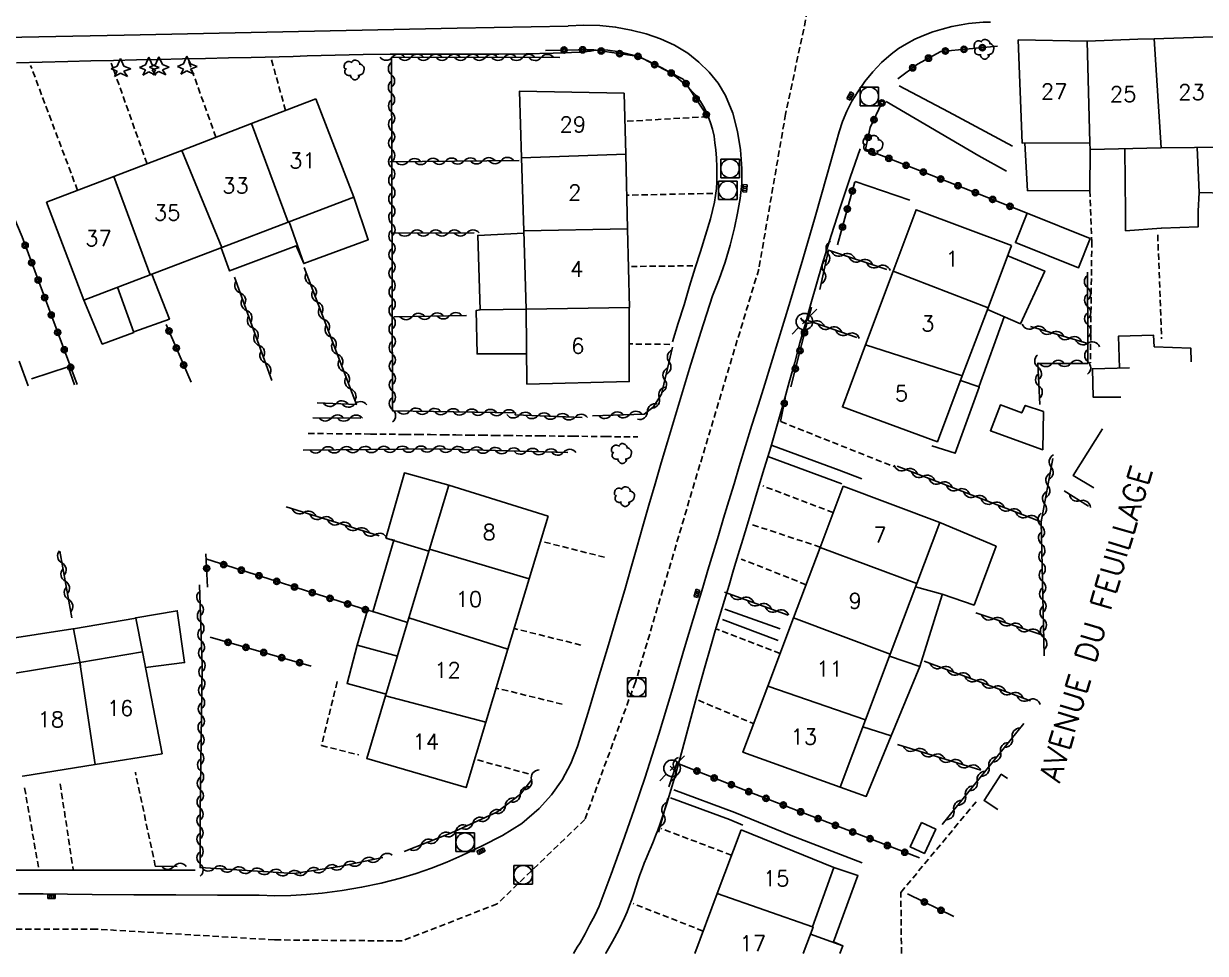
# Model space of a CAD drawing. Header units: millimetres. Extents: x 149000 to 150002, y 151999 to 153000.
# Drawn here: x 149671.6 to 149766.9, y 152000 to 152075 of the extents above; entities that cross this region are included whole.
import ezdxf
from ezdxf.enums import TextEntityAlignment as Align

# ---------------------------------------------------------------- set-up
doc = ezdxf.new("R2010")
doc.units = ezdxf.units.MM
doc.linetypes.add('DASHED', pattern=[0.75, 0.5, -0.25])
doc.layers.get('0').update_dxf_attribs({"linetype": 'CONTINUOUS'})
for name, color, linetype in [('W0001', 6, 'DASHED'), ('W0014', 7, 'CONTINUOUS'), ('W0017', 7, 'CONTINUOUS'), ('W0070', 7, 'DASHED'), ('w0101', 7, 'CONTINUOUS'), ('W0104', 1, 'CONTINUOUS'), ('W0112', 1, 'DASHED'), ('w0300', 7, 'CONTINUOUS'), ('w0303', 7, 'CONTINUOUS'), ('W0310', 3, 'CONTINUOUS'), ('w0323', 7, 'CONTINUOUS'), ('W0401', 7, 'CONTINUOUS'), ('W0420', 7, 'CONTINUOUS'), ('W0473', 7, 'CONTINUOUS'), ('W0989', 7, 'CONTINUOUS'), ('W0991', 7, 'CONTINUOUS'), ('W1102', 7, 'CONTINUOUS')]:
    doc.layers.add(name, color=color, linetype=linetype)
doc.styles.get("Standard").update_dxf_attribs({"font": 'romans.shx', "width": 0.85})

# ---------------------------------------------------------------- blocks, each defined once
blk = doc.blocks.new('T420')
for p, q in [((0.75, 0.75), (-0.75, 0.75)), ((-0.75, 0.75), (-0.75, -0.75)), ((0.75, 0.75), (0.75, -0.75)), ((0.75, -0.75), (-0.75, -0.75))]:
    blk.add_line(p, q)
blk.add_ellipse((0, 0), major_axis=(-0.53, 0.53), ratio=1, start_param=3.926991, end_param=10.210176)
blk = doc.blocks.new('T401')
for p, q in [((-0.3, 0.3), (0, 0.3)), ((-0.3, -0.25), (-0.3, 0.3)), ((-0.3, 0.15), (0, 0.15)), ((-0.3, 0), (0, 0)), ((0, 0.3), (0, -0.25)), ((-0.3, -0.15), (0, -0.15)), ((-0.3, -0.25), (-0.3, -0.3)), ((-0.3, -0.3), (0, -0.3)), ((0, -0.3), (0, -0.25))]:
    blk.add_line(p, q)
blk = doc.blocks.new('T300')
for p, q in [((-0.8, 0.514), (-0.857, 0.343)), ((-0.857, 0.343), (-0.857, 0.171)), ((-0.857, 0.171), (-0.743, 0.057)), ((-0.686, 0.629), (-0.8, 0.514)), ((-0.8, -0.057), (-0.743, 0.057)), ((-0.743, 0.057), (-0.686, 0.114)), ((-0.571, 0.686), (-0.686, 0.629)), ((-0.457, 0.686), (-0.571, 0.686)), ((-0.286, 0.629), (-0.457, 0.686)), ((-0.286, 0.629), (-0.171, 0.743)), ((-0.229, 0.571), (-0.286, 0.629)), ((-0.171, 0.743), (-0.057, 0.8)), ((-0.057, 0.8), (0.057, 0.8)), ((0.057, 0.8), (0.229, 0.743)), ((0.229, 0.743), (0.343, 0.629)), ((0.343, 0.629), (0.4, 0.514)), ((0.457, 0.457), (0.343, 0.457)), ((0.4, 0.514), (0.4, 0.457)), ((0.571, 0.4), (0.457, 0.457)), ((0.571, 0.4), (0.686, 0.286)), ((0.686, 0.286), (0.743, 0.171)), ((0.743, 0.057), (0.686, -0.171)), ((0.743, 0.171), (0.743, 0.057)), ((-0.8, -0.171), (-0.8, -0.057)), ((-0.8, -0.229), (-0.8, -0.171)), ((-0.743, -0.343), (-0.8, -0.229)), ((-0.686, -0.4), (-0.743, -0.343)), ((-0.514, -0.457), (-0.686, -0.4)), ((-0.4, -0.457), (-0.514, -0.457)), ((-0.4, -0.457), (-0.343, -0.457)), ((-0.343, -0.457), (-0.343, -0.4)), ((-0.343, -0.514), (-0.343, -0.457)), ((-0.286, -0.629), (-0.343, -0.514)), ((-0.171, -0.743), (-0.286, -0.629)), ((-0.057, -0.8), (-0.171, -0.743)), ((0.057, -0.8), (-0.057, -0.8)), ((0.171, -0.743), (0.057, -0.8)), ((0.229, -0.686), (0.171, -0.743)), ((0.286, -0.457), (0.229, -0.457)), ((0.286, -0.629), (0.229, -0.686)), ((0.457, -0.4), (0.286, -0.457)), ((0.343, -0.514), (0.286, -0.629)), ((0.343, -0.514), (0.343, -0.457)), ((0.571, -0.343), (0.457, -0.4)), ((0.629, -0.286), (0.571, -0.343)), ((0.686, -0.171), (0.629, -0.286))]:
    blk.add_line(p, q)
blk = doc.blocks.new('T303')
for p, q in [((-0.765, 0), (-0.278, 0.209)), ((-0.278, -0.209), (-0.765, 0)), ((-0.278, 0.209), (0, 0.835)), ((0, 0.835), (0.278, 0.209)), ((0.278, 0.209), (0.835, 0)), ((0.835, 0), (0.278, -0.209)), ((-0.487, -0.626), (-0.278, -0.209)), ((0, -0.348), (-0.487, -0.626)), ((0.557, -0.626), (0, -0.348)), ((0.278, -0.209), (0.557, -0.626))]:
    blk.add_line(p, q)
blk = doc.blocks.new('T473')
for p, q in [((0.500001, 0.500001), (1.000002, 1.000002)), ((-0.166667, 0.166667), (0.166667, -0.166667)), ((-0.166667, -0.166667), (0.166667, 0.166667)), ((-1.000002, -1.000002), (-0.500001, -0.500001))]:
    blk.add_line(p, q)
blk.add_ellipse((0, 0), major_axis=(0.471405, 0.471405), ratio=1, start_param=5.497787144, end_param=11.780972451)
blk = doc.blocks.new('t323o')
at = {"color": 0, "linetype": 'Continuous'}
for radius in [0.25, 0.15]:
    blk.add_circle((0, 0), radius, dxfattribs=at)
blk = doc.blocks.new('t310o')
at = {"color": 0, "linetype": 'Continuous'}
for centre, start, end in [((-0.5, 0.375), 216.8699, 323.1304), ((0.5, -0.375), 36.8699, 143.1303)]:
    blk.add_arc(centre, 0.625, start, end, dxfattribs=at)

msp = doc.modelspace()

# ---------------------------------------------------------------- linework, layer by layer
at = {"layer": 'W0001'}
msp.add_lwpolyline([(149735.117, 152077.482), (149733.029, 152067.696), (149730.867, 152055.188), (149726.116, 152039.415), (149720.916, 152021.87), (149716.841, 152010.807), (149709.773, 152003.991), (149702.099, 152000.999), (149691.804, 152001.087), (149677.45, 152001.954), (149659.56, 152001.941), (149639.891, 152002.113), (149618.183, 152002.126), (149598.791, 152004.749)], dxfattribs=at)
at = {"layer": 'W0014'}
for points in [[(149737.349, 152066.251), (149737.631, 152067.102), (149737.976, 152067.929), (149738.38, 152068.728), (149738.843, 152069.496), (149739.428, 152070.325), (149740.071, 152071.109), (149740.773, 152071.843), (149741.533, 152072.517), (149742.144, 152072.97), (149742.791, 152073.368), (149743.463, 152073.719), (149744.152, 152074.032), (149744.894, 152074.316), (149745.653, 152074.551), (149746.423, 152074.743), (149747.2, 152074.901), (149747.784, 152074.994), (149748.373, 152075.058), (149748.963, 152075.094), (149749.555, 152075.102)], [(149588.023, 152072.933), (149593.507, 152072.832), (149598.991, 152072.768), (149604.476, 152072.74), (149609.961, 152072.748), (149615.165, 152072.801), (149620.369, 152072.9), (149625.572, 152073.017), (149630.775, 152073.124), (149636.13, 152073.225), (149641.485, 152073.327), (149646.84, 152073.431), (149652.195, 152073.534), (149659.067, 152073.666), (149665.939, 152073.797), (149672.811, 152073.929), (149679.683, 152074.064), (149688.633, 152074.242), (149697.582, 152074.423), (149706.532, 152074.606), (149715.481, 152074.791)], [(149715.492, 152074.796), (149716.77, 152074.867), (149718.051, 152074.835), (149719.324, 152074.7), (149720.582, 152074.462), (149721.771, 152074.15), (149722.941, 152073.753), (149724.071, 152073.243), (149725.132, 152072.596), (149726.037, 152071.884), (149726.862, 152071.078), (149727.587, 152070.176), (149728.186, 152069.184), (149728.777, 152067.772), (149729.161, 152066.296), (149729.384, 152064.796), (149729.498, 152063.294), (149729.489, 152062.085), (149729.361, 152060.884), (149729.154, 152059.699), (149728.906, 152058.526), (149728.559, 152057.125), (149728.146, 152055.743), (149727.668, 152054.381), (149727.125, 152053.044)], [(149723.912, 152049.32), (149724.376, 152050.814), (149724.837, 152052.308), (149725.292, 152053.805), (149725.744, 152055.302), (149726.154, 152056.613), (149726.577, 152057.923), (149726.972, 152059.243), (149727.295, 152060.582), (149727.33, 152060.763), (149727.362, 152060.945), (149727.389, 152061.128), (149727.413, 152061.311), (149727.433, 152061.495), (149727.45, 152061.679), (149727.464, 152061.863), (149727.474, 152062.047), (149727.494, 152062.74), (149727.488, 152063.434), (149727.456, 152064.127), (149727.396, 152064.818), (149727.333, 152065.367), (149727.255, 152065.916), (149727.144, 152066.461), (149726.985, 152066.995), (149726.757, 152067.582), (149726.489, 152068.154), (149726.168, 152068.701), (149725.786, 152069.208), (149725.058, 152069.964), (149724.251, 152070.633), (149723.385, 152071.219), (149722.473, 152071.728), (149721.568, 152072.136), (149720.629, 152072.461), (149719.665, 152072.699), (149718.683, 152072.849), (149718.405, 152072.866), (149718.127, 152072.862), (149717.85, 152072.84), (149717.574, 152072.807), (149717.302, 152072.769), (149717.029, 152072.732), (149716.756, 152072.702), (149716.481, 152072.683), (149714.292, 152072.605), (149712.101, 152072.557), (149709.911, 152072.534), (149707.72, 152072.527), (149705.53, 152072.527), (149703.34, 152072.524), (149701.15, 152072.512), (149698.96, 152072.482), (149697.832, 152072.46), (149696.705, 152072.435), (149695.577, 152072.407), (149694.45, 152072.378), (149693.322, 152072.347), (149692.195, 152072.317), (149691.068, 152072.288), (149689.94, 152072.261), (149688.089, 152072.219), (149686.239, 152072.178), (149684.388, 152072.137), (149682.537, 152072.098), (149680.686, 152072.058), (149678.835, 152072.018), (149676.985, 152071.976), (149675.134, 152071.933), (149673.069, 152071.881), (149671.005, 152071.823)], [(149717.995, 152003.81), (149718.966, 152006.393), (149719.907, 152008.987), (149720.817, 152011.592), (149721.696, 152014.207), (149722.801, 152017.67), (149723.853, 152021.151), (149724.883, 152024.637), (149725.924, 152028.119), (149726.346, 152029.513), (149726.766, 152030.907), (149727.185, 152032.302), (149727.605, 152033.696), (149728.025, 152035.091), (149728.445, 152036.485), (149728.868, 152037.879), (149729.292, 152039.272), (149729.803, 152040.935), (149730.318, 152042.596), (149730.836, 152044.257), (149731.355, 152045.917), (149731.873, 152047.578), (149732.387, 152049.24), (149732.896, 152050.903), (149733.398, 152052.569), (149734.409, 152055.983), (149735.405, 152059.401), (149736.385, 152062.824), (149737.349, 152066.251)], [(149739.033, 152064.884), (149738.232, 152062.562), (149737.456, 152060.231), (149736.705, 152057.893), (149735.979, 152055.546), (149735.512, 152053.972), (149735.06, 152052.394), (149734.622, 152050.812), (149734.19, 152049.228), (149733.761, 152047.644), (149733.33, 152046.06), (149732.891, 152044.478), (149732.44, 152042.9), (149731.829, 152040.826), (149731.205, 152038.755), (149730.577, 152036.686), (149729.951, 152034.616), (149729.581, 152033.388), (149729.21, 152032.16), (149728.838, 152030.933), (149728.466, 152029.705), (149728.095, 152028.477), (149727.726, 152027.249), (149727.36, 152026.019), (149726.997, 152024.789), (149726.482, 152022.989), (149725.987, 152021.183), (149725.503, 152019.375), (149725.019, 152017.566), (149724.525, 152015.759), (149724.011, 152013.957), (149723.465, 152012.165), (149722.881, 152010.384), (149722.72, 152009.933), (149722.549, 152009.485), (149722.369, 152009.041), (149722.185, 152008.599), (149721.998, 152008.157), (149721.814, 152007.716), (149721.633, 152007.272), (149721.459, 152006.826), (149721.279, 152006.333), (149721.109, 152005.837), (149720.945, 152005.339), (149720.782, 152004.841), (149720.615, 152004.343), (149720.438, 152003.849), (149720.248, 152003.359), (149720.04, 152002.876), (149719.574, 152001.906), (149719.068, 152000.957), (149718.524, 152000.029), (149718.506, 152000)], [(149727.136, 152053.038), (149726.205, 152050.102), (149725.288, 152047.161), (149724.385, 152044.216), (149723.496, 152041.267), (149722.992, 152039.565), (149722.497, 152037.861), (149722.007, 152036.156), (149721.521, 152034.449), (149721.035, 152032.742), (149720.548, 152031.036), (149720.056, 152029.331), (149719.557, 152027.628), (149718.744, 152024.89), (149717.923, 152022.155), (149717.094, 152019.422), (149716.257, 152016.691)], [(149716.257, 152016.691), (149715.713, 152015.308), (149715.009, 152013.999), (149714.156, 152012.782), (149713.165, 152011.674), (149711.75, 152010.484), (149710.185, 152009.507), (149708.556, 152008.673), (149706.923, 152007.888), (149705.715, 152007.347), (149704.481, 152006.87), (149703.228, 152006.447), (149701.96, 152006.072), (149700.405, 152005.674), (149698.836, 152005.339), (149697.255, 152005.067), (149695.664, 152004.856), (149694.395, 152004.738), (149693.122, 152004.67), (149691.847, 152004.651), (149690.573, 152004.683)], [(149685.417, 152006.706), (149682.857, 152006.704), (149680.297, 152006.703), (149677.737, 152006.705), (149675.177, 152006.708), (149671.551, 152006.713), (149667.925, 152006.719), (149664.299, 152006.731), (149660.673, 152006.753), (149658.782, 152006.771), (149656.891, 152006.795), (149655.001, 152006.823), (149653.11, 152006.852), (149651.219, 152006.882), (149649.329, 152006.908), (149647.438, 152006.93), (149645.547, 152006.945), (149641.31, 152006.964), (149637.072, 152006.969), (149632.835, 152006.96), (149628.598, 152006.937)], [(149690.573, 152004.683), (149687.208, 152004.697), (149683.843, 152004.714), (149680.478, 152004.734), (149677.113, 152004.756), (149675.128, 152004.771), (149673.143, 152004.789), (149671.158, 152004.807)], [(149715.923, 152000), (149716.007, 152000.131), (149716.231, 152000.492), (149716.448, 152000.857), (149716.858, 152001.583), (149717.253, 152002.317), (149717.632, 152003.059), (149717.995, 152003.81)]]:
    msp.add_lwpolyline(points, dxfattribs=at)
at = {"layer": 'W0017'}
for points in [[(149751.333, 152065.093), (149746.154, 152067.861), (149742.192, 152069.955)], [(149741.132, 152068.718), (149748.609, 152064.334), (149750.849, 152063.088)], [(149743.047, 152060.751), (149738.636, 152062.248)], [(149731.952, 152040.973), (149737.352, 152038.965), (149739.164, 152038.266)], [(149737.557, 152037.876), (149731.606, 152040.07)], [(149728.141, 152027.756), (149732.579, 152026.186)], [(149732.433, 152025.238), (149727.942, 152026.916)], [(149739.191, 152007.314), (149733.484, 152009.51), (149728.941, 152011.371), (149724.017, 152013.2)], [(149723.739, 152012.551), (149728.5, 152010.79), (149729.582, 152010.344)]]:
    msp.add_lwpolyline(points, dxfattribs=at)
at = {"layer": 'W0070'}
msp.add_lwpolyline([(149694.523, 152041.929), (149696.804, 152041.912), (149699.567, 152041.883), (149702.33, 152041.856), (149703.359, 152041.846), (149704.387, 152041.835), (149705.416, 152041.824), (149706.445, 152041.813), (149707.473, 152041.801), (149708.502, 152041.789), (149709.53, 152041.777), (149710.559, 152041.766), (149713.2, 152041.737), (149715.841, 152041.709), (149718.483, 152041.68), (149721.124, 152041.652)], dxfattribs=at)
at = {"layer": 'w0101'}
for points in [[(149751.776, 152073.667), (149752.101, 152065.347), (149757.572, 152065.383)], [(149757.343, 152073.579), (149751.776, 152073.667)], [(149762.748, 152073.769), (149761.446, 152073.725), (149757.343, 152073.579), (149757.343, 152073.579)], [(149768.293, 152073.956), (149768.293, 152073.956), (149762.748, 152073.769)], [(149711.74, 152064.16), (149711.574, 152069.551), (149720.022, 152069.364)], [(149720.022, 152069.364), (149720.138, 152064.463)], [(149695.148, 152068.917), (149689.95, 152066.92)], [(149692.919, 152058.973), (149698.203, 152060.987), (149695.148, 152068.917)], [(149689.95, 152066.92), (149684.332, 152064.761)], [(149684.332, 152064.761), (149678.845, 152062.653)], [(149763.32, 152064.961), (149757.587, 152064.833), (149757.572, 152065.383)], [(149768.698, 152065.016), (149763.32, 152064.961)], [(149711.922, 152058.263), (149711.74, 152064.16)], [(149720.138, 152064.463), (149720.28, 152058.448)], [(149678.845, 152062.653), (149673.435, 152060.574), (149676.439, 152052.692), (149681.773, 152054.725)], [(149751.257, 152057.085), (149743.547, 152059.974), (149741.7, 152055.024)], [(149687.554, 152056.928), (149692.919, 152058.973)], [(149712.117, 152051.945), (149711.922, 152058.263)], [(149720.28, 152058.448), (149720.43, 152052.085)], [(149681.773, 152054.725), (149687.554, 152056.928)], [(149749.353, 152052.057), (149751.257, 152057.085)], [(149741.7, 152055.024), (149739.479, 152049.071)], [(149720.43, 152052.085), (149720.403, 152052.085), (149720.419, 152046.11), (149712.16, 152045.915), (149712.117, 152051.945)], [(149747.279, 152046.577), (149749.353, 152052.057)], [(149739.479, 152049.071), (149737.613, 152044.068), (149745.269, 152041.269), (149747.279, 152046.577)], [(149704.314, 152032.611), (149705.858, 152037.761), (149713.886, 152035.266)], [(149737.675, 152037.672), (149735.812, 152032.735)], [(149743.614, 152029.827), (149745.465, 152034.741), (149737.675, 152037.672)], [(149713.886, 152035.266), (149712.354, 152030.199)], [(149702.646, 152027.048), (149704.314, 152032.611)], [(149735.812, 152032.735), (149733.669, 152027.054)], [(149712.354, 152030.199), (149710.639, 152024.528)], [(149741.465, 152024.12), (149743.614, 152029.827)], [(149700.767, 152020.781), (149702.646, 152027.048)], [(149733.669, 152027.054), (149731.594, 152021.557)], [(149710.639, 152024.528), (149708.859, 152018.641)], [(149677.345, 152015.229), (149682.744, 152016.094), (149681.161, 152024.314), (149676.118, 152023.47)], [(149739.479, 152018.846), (149741.465, 152024.12)], [(149676.118, 152023.47), (149670.25, 152022.487), (149670.141, 152022.488)], [(149708.859, 152018.641), (149707.264, 152013.365), (149699.25, 152015.723), (149700.767, 152020.781)], [(149731.594, 152021.557), (149729.581, 152016.221), (149737.427, 152013.398), (149739.479, 152018.846)], [(149671.507, 152014.266), (149671.507, 152014.293), (149677.345, 152015.229)], [(149729.434, 152009.97), (149727.509, 152004.827)], [(149735.19, 152002.135), (149735.193, 152002.143), (149736.908, 152006.932), (149729.434, 152009.97)], [(149727.509, 152004.827), (149725.702, 152000)], [(149734.452, 152000), (149735.247, 152002.115), (149735.19, 152002.135)]]:
    msp.add_lwpolyline(points, dxfattribs=at)
at = {"layer": 'W0104'}
for points in [[(149757.587, 152064.833), (149757.576, 152061.52), (149752.551, 152061.5), (149752.316, 152065.348)], [(149768.519, 152061.312), (149766.374, 152061.363), (149766.303, 152059.87), (149766.289, 152058.593), (149763.355, 152058.489), (149763.328, 152058.49), (149760.446, 152058.276), (149760.435, 152059.689), (149760.435, 152059.716), (149760.375, 152064.895)], [(149766.374, 152061.363), (149766.226, 152064.991)], [(149698.203, 152060.987), (149699.369, 152057.553), (149694.167, 152055.635), (149693.558, 152057.054), (149688.185, 152055.036), (149687.519, 152056.915)], [(149694.167, 152055.635), (149692.989, 152059)], [(149708.407, 152051.903), (149708.201, 152057.908), (149711.928, 152058.075)], [(149750.947, 152056.267), (149753.923, 152055.021), (149751.98, 152050.778), (149749.305, 152051.93)], [(149680.472, 152050.063), (149680.472, 152050.118), (149683.335, 152051.154), (149681.929, 152054.784)], [(149679.137, 152053.72), (149680.472, 152050.063)], [(149676.439, 152052.692), (149677.922, 152049.146), (149680.472, 152050.063)], [(149712.143, 152048.362), (149708.151, 152048.348), (149708.081, 152051.853), (149708.407, 152051.903)], [(149708.407, 152051.903), (149712.117, 152051.945)], [(149750.648, 152051.351), (149748.65, 152045.752), (149748.649, 152045.671), (149746.704, 152040.341), (149744.814, 152040.932)], [(149765.731, 152047.695), (149765.722, 152048.806), (149762.763, 152048.92), (149762.692, 152049.871), (149759.866, 152049.766), (149759.957, 152047.195)], [(149671.951, 152045.785), (149671.225, 152047.753)], [(149672.202, 152046.328), (149675.174, 152047.301), (149675.69, 152045.865)], [(149760.767, 152047.212), (149757.775, 152047.15), (149757.832, 152044.868), (149760.068, 152044.859)], [(149748.649, 152045.701), (149747.141, 152046.214)], [(149758.574, 152042.308), (149756.224, 152038.531), (149757.898, 152037.553)], [(149705.858, 152037.761), (149702.287, 152038.75), (149700.793, 152033.497)], [(149745.465, 152034.741), (149750.006, 152032.828), (149748.236, 152028.094), (149745.655, 152028.964)], [(149700.793, 152033.497), (149701.47, 152033.327), (149701.443, 152033.327), (149699.75, 152027.533), (149699.75, 152027.56)], [(149700.793, 152033.497), (149704.259, 152032.428)], [(149745.655, 152028.964), (149743.517, 152029.568)], [(149745.655, 152028.964), (149745.655, 152028.91), (149743.848, 152023.144)], [(149681.404, 152023.052), (149684.555, 152023.45), (149683.972, 152027.639), (149680.626, 152027.073), (149680.625, 152027.046)], [(149699.75, 152027.56), (149699.317, 152027.673), (149698.465, 152024.858)], [(149699.75, 152027.56), (149702.538, 152026.689)], [(149680.625, 152027.046), (149675.592, 152026.181)], [(149681.161, 152024.314), (149680.625, 152027.046)], [(149675.592, 152026.181), (149675.537, 152026.181), (149669.606, 152025.258), (149669.477, 152025.856), (149663.411, 152025.057), (149663.563, 152024.077)], [(149675.592, 152026.181), (149676.155, 152023.219)], [(149698.465, 152024.858), (149697.663, 152021.77), (149700.802, 152020.899)], [(149698.465, 152024.858), (149701.721, 152023.965)], [(149743.848, 152023.144), (149741.406, 152023.964)], [(149743.848, 152023.144), (149741.536, 152017.547)], [(149741.536, 152017.547), (149739.257, 152018.258)], [(149741.536, 152017.547), (149739.533, 152012.653), (149737.427, 152013.398)], [(149750.934, 152014.115), (149750.418, 152014.452), (149749.03, 152012.328), (149750.139, 152011.603)], [(149736.908, 152006.932), (149738.855, 152006.273), (149736.897, 152000.917), (149737.654, 152000.61), (149737.416, 152000)], [(149737.654, 152000.61), (149735.038, 152001.559)]]:
    msp.add_lwpolyline(points, dxfattribs=at)
for points in [[(149757.602, 152057.654), (149752.518, 152059.7), (149751.564, 152057.33), (149756.648, 152055.284)], [(149753.828, 152043.712), (149753.767, 152040.616), (149749.546, 152042.148), (149750.357, 152044.231), (149752.081, 152043.595), (149752.359, 152044.189)], [(149743.996, 152010.562), (149743.078, 152008.589), (149744.226, 152008.055), (149745.144, 152010.028)]]:
    msp.add_lwpolyline(points, close=True, dxfattribs=at)
at = {"layer": 'W0112'}
for points in [[(149692.697, 152067.975), (149691.531, 152072.225)], [(149675.93, 152061.533), (149672.133, 152071.617)], [(149681.528, 152063.684), (149678.644, 152071.807)], [(149687.091, 152065.821), (149684.829, 152072.118)], [(149726.747, 152067.478), (149720.17, 152067.107)], [(149727.159, 152061.298), (149720.177, 152061.146)], [(149757.576, 152061.52), (149757.722, 152057.42), (149757.615, 152047.616)], [(149763.042, 152057.944), (149763.355, 152049.575)], [(149725.557, 152055.453), (149720.614, 152055.398)], [(149723.696, 152049.115), (149720.41, 152049.151)], [(149732.634, 152042.883), (149741.829, 152039.228)], [(149736.874, 152035.548), (149731.192, 152037.701)], [(149735.823, 152032.764), (149730.194, 152034.622)], [(149718.426, 152031.949), (149713.275, 152033.244)], [(149734.68, 152029.735), (149729.459, 152031.806)], [(149716.524, 152024.866), (149711.145, 152026.201)], [(149732.587, 152024.187), (149727.473, 152026.158)], [(149696.863, 152021.914), (149695.597, 152016.767), (149698.604, 152016.001)], [(149715.013, 152020.098), (149709.693, 152021.399)], [(149725.998, 152020.409), (149730.451, 152018.527)], [(149712.282, 152014.479), (149707.958, 152015.659)], [(149682.198, 152007.034), (149680.586, 152014.602)], [(149672.778, 152006.939), (149671.655, 152013.361)], [(149674.528, 152013.683), (149675.574, 152006.746)], [(149742.375, 152000), (149742.322, 152004.915), (149748.473, 152012.317)], [(149728.665, 152007.916), (149722.987, 152010.078)], [(149726.376, 152001.799), (149720.727, 152004.016)]]:
    msp.add_lwpolyline(points, dxfattribs=at)
at = {"layer": 'W0310'}
for points in [[(149716.635, 152043.23), (149711.232, 152043.426), (149711.234, 152043.589), (149701.322, 152043.758), (149701.239, 152072.277), (149714.819, 152072.255)], [(149711.53, 152063.959), (149701.099, 152063.834)], [(149707.913, 152058.101), (149701.312, 152058.091)], [(149741.184, 152055.164), (149736.502, 152056.726), (149735.788, 152053.529)], [(149694.215, 152055.306), (149698.411, 152044.267), (149695.255, 152044.392)], [(149691.585, 152046.207), (149688.586, 152054.547)], [(149757.413, 152049.189), (149757.367, 152054.942)], [(149738.786, 152049.667), (149734.815, 152051.05), (149735.125, 152052.106)], [(149707.29, 152051.448), (149701.422, 152051.339)], [(149753.53, 152044.261), (149753.376, 152047.603), (149753.457, 152047.575), (149757.396, 152047.587), (149757.413, 152049.189), (149752.783, 152050.548)], [(149717.451, 152043.353), (149721.636, 152043.498), (149722.348, 152044.06), (149723.011, 152045.112), (149723.921, 152048.878)], [(149698.78, 152043.165), (149694.896, 152043.185)], [(149715.476, 152040.406), (149704.804, 152040.679), (149694.126, 152040.595)], [(149753.644, 152034.793), (149754.576, 152039.917)], [(149753.87, 152023.997), (149753.644, 152034.793), (149742.022, 152039.282)], [(149757.456, 152036.067), (149755.494, 152037.301)], [(149692.76, 152036.001), (149700.247, 152033.664)], [(149674.488, 152032.442), (149675.465, 152027.059)], [(149685.76, 152029.716), (149685.963, 152023.195), (149685.802, 152011.382), (149685.808, 152006.9), (149685.808, 152006.928), (149693.407, 152006.442), (149697.053, 152007), (149700.537, 152007.744)], [(149733.243, 152027.282), (149728.103, 152029.141)], [(149753.853, 152025.643), (149748.359, 152027.464)], [(149752.79, 152020.364), (149744.204, 152023.579)], [(149745.657, 152010.394), (149752.251, 152018.551)], [(149748.771, 152014.772), (149742.058, 152016.85)], [(149724.272, 152015.427), (149723.625, 152013.424)], [(149702.254, 152008.214), (149706.073, 152009.721), (149709.73, 152011.375), (149711.647, 152012.832), (149712.556, 152014.017)], [(149723.534, 152012.502), (149722.771, 152009.767)], [(149683.963, 152007.015), (149682.198, 152007.034)]]:
    msp.add_lwpolyline(points, dxfattribs=at)
at = {"layer": 'w0323'}
for points in [[(149742.071, 152070.527), (149743.659, 152071.705), (149745.544, 152072.744), (149750.112, 152073.156)], [(149726.747, 152067.478), (149724.767, 152070.501), (149721.181, 152072.332), (149717.574, 152072.86), (149716.299, 152072.874), (149713.663, 152072.821)], [(149665.554, 152071.682), (149671.45, 152057.784), (149675.901, 152045.87)], [(149752.515, 152059.701), (149739.483, 152064.852), (149739.855, 152066.613), (149740.8, 152068.586)], [(149738.608, 152062.221), (149737.224, 152057.147)], [(149683.081, 152050.718), (149685.079, 152046.067)], [(149734.729, 152050.764), (149733.452, 152045.698)], [(149733.007, 152044.78), (149732.606, 152042.883)], [(149686.408, 152029.545), (149686.273, 152032.222)], [(149699.317, 152027.673), (149686.274, 152031.813)], [(149694.769, 152023.176), (149686.619, 152025.501)], [(149743.817, 152007.701), (149730.618, 152012.826), (149724.479, 152015.253)], [(149742.871, 152004.809), (149746.608, 152002.962)]]:
    msp.add_lwpolyline(points, dxfattribs=at)
at = {"layer": 'W1102'}
for points in [[(149757.572, 152065.383), (149757.343, 152073.579)], [(149762.748, 152073.769), (149763.32, 152064.961)], [(149689.95, 152066.92), (149692.919, 152058.973)], [(149687.554, 152056.928), (149684.332, 152064.761)], [(149711.74, 152064.16), (149720.138, 152064.463)], [(149678.845, 152062.653), (149681.773, 152054.725)], [(149720.28, 152058.448), (149711.922, 152058.263)], [(149741.7, 152055.024), (149749.353, 152052.057)], [(149712.117, 152051.945), (149720.43, 152052.085)], [(149739.479, 152049.071), (149747.279, 152046.577)], [(149704.314, 152032.611), (149712.354, 152030.199)], [(149735.812, 152032.735), (149743.614, 152029.827)], [(149710.639, 152024.528), (149702.646, 152027.048)], [(149741.465, 152024.12), (149733.669, 152027.054)], [(149677.345, 152015.229), (149676.118, 152023.47)], [(149700.767, 152020.781), (149708.859, 152018.641)], [(149731.594, 152021.557), (149739.479, 152018.846)], [(149735.19, 152002.135), (149727.509, 152004.827)]]:
    msp.add_lwpolyline(points, dxfattribs=at)

# ---------------------------------------------------------------- block references
at = {"layer": 'w0300'}
for p in [(149749.093, 152072.914), (149698.295, 152071.25), (149740.131, 152065.164), (149719.854, 152040.31), (149720.09, 152036.831)]:
    msp.add_blockref('T300', p, dxfattribs=at)
at = {"layer": 'w0303'}
for p in [(149679.392, 152071.347), (149681.675, 152071.458), (149682.49, 152071.477), (149684.745, 152071.534)]:
    msp.add_blockref('T303', p, dxfattribs=at)
at = {"layer": 'W0310'}
for p, rotation in [((149701.319, 152072.277), 359.9071792307512), ((149702.819, 152072.274), 359.9071792307512), ((149704.319, 152072.272), 359.9071792307512), ((149705.819, 152072.27), 359.9071792307512), ((149707.319, 152072.267), 359.9071792307512), ((149708.819, 152072.265), 359.9071792307512), ((149710.319, 152072.262), 359.9071792307512), ((149711.819, 152072.26), 359.9071792307512), ((149713.319, 152072.257), 359.9071792307512), ((149701.243, 152070.857), 90.16674975532506), ((149701.247, 152069.357), 90.16674975532506), ((149701.252, 152067.857), 90.16674975532506), ((149701.256, 152066.357), 90.16674975532506), ((149701.261, 152064.857), 90.16674975532506), ((149701.265, 152063.357), 90.16674975532506), ((149702.599, 152063.852), 180.6865717225679), ((149704.099, 152063.87), 180.6865717225679), ((149705.599, 152063.888), 180.6865717225679), ((149707.099, 152063.906), 180.6865717225679), ((149708.598, 152063.924), 180.6865717225679), ((149710.098, 152063.942), 180.6865717225679), ((149701.269, 152061.857), 90.16674975532506), ((149701.274, 152060.357), 90.16674975532506), ((149701.278, 152058.857), 90.16674975532506), ((149701.282, 152057.357), 90.16674975532506), ((149702.812, 152058.093), 180.086798569513), ((149704.312, 152058.096), 180.086798569513), ((149705.812, 152058.098), 180.086798569513), ((149707.312, 152058.1), 180.086798569513), ((149736.442, 152056.457), 257.4104835638636), ((149737.663, 152056.339), 161.5503674819271), ((149701.287, 152055.857), 90.16674975532506), ((149736.115, 152054.993), 257.4104835638636), ((149739.086, 152055.864), 161.5503674819271), ((149740.509, 152055.389), 161.5503674819271), ((149701.291, 152054.357), 90.16674975532506), ((149689.047, 152053.264), 109.7774401357459), ((149694.737, 152053.934), 290.8121425879704), ((149757.377, 152053.689), 90.45811745041618), ((149695.27, 152052.532), 290.8121425879704), ((149701.296, 152052.857), 90.16674975532506), ((149757.389, 152052.189), 90.45811745041618), ((149689.555, 152051.853), 109.7774401357459), ((149695.802, 152051.13), 290.8121425879704), ((149701.3, 152051.357), 90.16674975532506), ((149690.062, 152050.441), 109.7774401357459), ((149702.922, 152051.367), 181.0641652733467), ((149704.421, 152051.395), 181.0641652733467), ((149705.921, 152051.423), 181.0641652733467), ((149735.192, 152050.919), 160.7980506102721), ((149757.401, 152050.689), 90.45811745041618), ((149696.335, 152049.727), 290.8121425879704), ((149701.304, 152049.857), 90.16674975532506), ((149736.609, 152050.425), 160.7980506102721), ((149738.025, 152049.932), 160.7980506102721), ((149753.069, 152050.464), 163.641953746667), ((149754.508, 152050.042), 163.641953746667), ((149690.57, 152049.03), 109.7774401357459), ((149696.868, 152048.325), 290.8121425879704), ((149701.309, 152048.357), 90.16674975532506), ((149755.947, 152049.619), 163.641953746667), ((149757.386, 152049.197), 163.641953746667), ((149691.077, 152047.618), 109.7774401357459), ((149723.636, 152047.699), 76.41568582352242), ((149757.397, 152047.717), 89.3920151733258), ((149697.401, 152046.923), 290.8121425879704), ((149701.313, 152046.857), 90.16674975532506), ((149753.392, 152047.258), 92.63833414971525), ((149754.526, 152047.578), 0.1745486738880757), ((149756.026, 152047.583), 0.1745486738880757), ((149697.934, 152045.521), 290.8121425879704), ((149723.284, 152046.241), 76.41568582352242), ((149753.461, 152045.759), 92.63833414971525), ((149701.317, 152045.357), 90.16674975532506), ((149722.831, 152044.826), 57.77971589019688), ((149696.754, 152044.333), 177.7340497651993), ((149698.253, 152044.273), 177.7340497651993), ((149701.322, 152043.857), 90.16674975532506), ((149721.881, 152043.692), 38.28494452239704), ((149702.723, 152043.734), 179.0231992930711), ((149704.222, 152043.709), 179.0231992930711), ((149705.722, 152043.683), 179.0231992930711), ((149707.222, 152043.657), 179.0231992930711), ((149708.722, 152043.632), 179.0231992930711), ((149710.222, 152043.606), 179.0231992930711), ((149711.556, 152043.414), 177.9224411233368), ((149713.055, 152043.36), 177.9224411233368), ((149714.554, 152043.305), 177.9224411233368), ((149716.053, 152043.251), 177.9224411233368), ((149718.95, 152043.405), 1.984364638506362), ((149720.449, 152043.457), 1.984364638506362), ((149696.396, 152043.177), 179.7096445881054), ((149697.896, 152043.169), 179.7096445881054), ((149695.626, 152040.607), 180.4517875018879), ((149697.126, 152040.618), 180.4517875018879), ((149698.626, 152040.63), 180.4517875018879), ((149700.126, 152040.642), 180.4517875018879), ((149701.626, 152040.654), 180.4517875018879), ((149703.126, 152040.666), 180.4517875018879), ((149704.626, 152040.678), 180.4517875018879), ((149706.125, 152040.645), 178.5346385648388), ((149707.625, 152040.607), 178.5346385648388), ((149709.124, 152040.568), 178.5346385648388), ((149710.624, 152040.53), 178.5346385648388), ((149712.123, 152040.492), 178.5346385648388), ((149713.623, 152040.453), 178.5346385648388), ((149715.122, 152040.415), 178.5346385648388), ((149754.449, 152039.22), 79.69121757052365), ((149742.728, 152039.009), 158.8809355461847), ((149744.128, 152038.469), 158.8809355461847), ((149754.181, 152037.745), 79.69121757052365), ((149745.527, 152037.928), 158.8809355461847), ((149746.926, 152037.388), 158.8809355461847), ((149748.325, 152036.847), 158.8809355461847), ((149749.725, 152036.307), 158.8809355461847), ((149753.912, 152036.269), 79.69121757052365), ((149756.764, 152036.502), 147.8343495842276), ((149694.192, 152035.554), 342.6625180349312), ((149751.124, 152035.766), 158.8809355461847), ((149695.624, 152035.107), 342.6625180349312), ((149697.056, 152034.66), 342.6625180349312), ((149752.523, 152035.226), 158.8809355461847), ((149753.65, 152034.495), 91.19804147152675), ((149698.488, 152034.213), 342.6625180349312), ((149699.919, 152033.766), 342.6625180349312), ((149753.682, 152032.995), 91.19804147152675), ((149674.661, 152031.487), 280.2870537100977), ((149753.713, 152031.495), 91.19804147152675), ((149674.929, 152030.011), 280.2870537100977), ((149753.744, 152029.996), 91.19804147152675), ((149675.197, 152028.535), 280.2870537100977), ((149753.776, 152028.496), 91.19804147152675), ((149685.807, 152028.217), 271.7830529444886), ((149729.514, 152028.631), 160.1163030245373), ((149730.924, 152028.121), 160.1163030245373), ((149685.853, 152026.717), 271.7830529444886), ((149732.335, 152027.61), 160.1163030245373), ((149749.783, 152026.992), 161.6620936000407), ((149753.807, 152026.996), 91.19804147152675), ((149751.207, 152026.52), 161.6620936000407), ((149752.63, 152026.048), 161.6620936000407), ((149753.838, 152025.497), 91.19804147152675), ((149685.9, 152025.218), 271.7830529444886), ((149685.947, 152023.719), 271.7830529444886), ((149745.609, 152023.053), 159.4716977365938), ((149685.95, 152022.219), 269.2191611441822), ((149747.013, 152022.527), 159.4716977365938), ((149748.418, 152022.001), 159.4716977365938), ((149685.929, 152020.719), 269.2191611441822), ((149749.823, 152021.475), 159.4716977365938), ((149751.228, 152020.949), 159.4716977365938), ((149752.632, 152020.423), 159.4716977365938), ((149685.909, 152019.22), 269.2191611441822), ((149685.888, 152017.72), 269.2191611441822), ((149751.315, 152017.393), 51.04473975993758), ((149685.868, 152016.22), 269.2191611441822), ((149743.491, 152016.406), 162.800160649225), ((149750.372, 152016.226), 51.04473975993758), ((149744.924, 152015.963), 162.800160649225), ((149746.357, 152015.519), 162.800160649225), ((149749.429, 152015.06), 51.04473975993758), ((149685.847, 152014.72), 269.2191611441822), ((149712.543, 152014.001), 52.50859758407763), ((149724.086, 152014.851), 252.0987404188217), ((149747.79, 152015.076), 162.800160649225), ((149685.827, 152013.22), 269.2191611441822), ((149748.486, 152013.893), 51.04473975993758), ((149711.625, 152012.816), 37.23634958265009), ((149747.543, 152012.727), 51.04473975993758), ((149685.807, 152011.72), 269.2191611441822), ((149710.431, 152011.908), 37.23634958265009), ((149723.174, 152011.212), 254.4121610439775), ((149746.6, 152011.56), 51.04473975993758), ((149685.804, 152010.22), 270.0767011314977), ((149707.799, 152010.502), 24.33644483521734), ((149709.166, 152011.12), 24.33644483521734), ((149706.432, 152009.884), 24.33644483521734), ((149685.806, 152008.72), 270.0767011314977), ((149703.649, 152008.765), 21.53448549148856), ((149705.045, 152009.315), 21.53448549148856), ((149685.808, 152007.22), 270.0767011314977), ((149697.394, 152007.073), 12.05431934735051), ((149698.861, 152007.386), 12.05431934735051), ((149700.328, 152007.699), 12.05431934735051), ((149683.698, 152007.018), 179.3832420606005), ((149686.957, 152006.854), 356.3405875069586), ((149688.454, 152006.759), 356.3405875069586), ((149689.951, 152006.663), 356.3405875069586), ((149691.448, 152006.567), 356.3405875069586), ((149692.945, 152006.472), 356.3405875069586), ((149694.432, 152006.599), 8.70128368761615), ((149695.915, 152006.826), 8.70128368761615)]:
    msp.add_blockref('t310o', p, dxfattribs=dict(at, rotation=rotation))
at = {"layer": 'w0323'}
for p, rotation in [((149715.163, 152072.851), 181.1518464384846), ((149716.662, 152072.87), 179.3708951536051), ((149747.407, 152072.912), 5.153713397933538), ((149748.901, 152073.047), 5.153713397933538), ((149718.156, 152072.775), 171.6720738452054), ((149719.64, 152072.558), 171.6720738452054), ((149721.125, 152072.34), 171.6720738452054), ((149744.555, 152072.199), 28.86327413929981), ((149745.913, 152072.777), 5.153713397933538), ((149722.466, 152071.676), 152.9512905074582), ((149723.802, 152070.994), 152.9512905074582), ((149743.276, 152071.421), 36.56852671073221), ((149724.995, 152070.153), 123.2239366922369), ((149725.817, 152068.898), 123.2239366922369), ((149740.8, 152068.585), 64.40716172036122), ((149726.639, 152067.643), 123.2239366922369), ((149740.152, 152067.233), 64.40716172036122), ((149739.687, 152065.818), 78.07199384763703), ((149739.96, 152064.663), 158.4332025954465), ((149741.355, 152064.112), 158.4332025954465), ((149742.75, 152063.561), 158.4332025954465), ((149744.145, 152063.009), 158.4332025954465), ((149745.54, 152062.458), 158.4332025954465), ((149738.408, 152061.488), 254.7429703545288), ((149746.935, 152061.907), 158.4332025954465), ((149748.33, 152061.355), 158.4332025954465), ((149749.725, 152060.804), 158.4332025954465), ((149738.013, 152060.041), 254.7429703545288), ((149751.12, 152060.252), 158.4332025954465), ((149737.619, 152058.594), 254.7429703545288), ((149671.702, 152057.111), 290.4847755171731), ((149672.226, 152055.706), 290.4847755171731), ((149672.751, 152054.3), 290.4847755171731), ((149673.276, 152052.895), 290.4847755171731), ((149673.801, 152051.49), 290.4847755171731), ((149674.326, 152050.085), 290.4847755171731), ((149683.303, 152050.201), 293.2488924765897), ((149734.552, 152050.062), 255.8520430697902), ((149674.851, 152048.68), 290.4847755171731), ((149683.895, 152048.823), 293.2488924765897), ((149734.185, 152048.607), 255.8520430697902), ((149675.376, 152047.275), 290.4847755171731), ((149684.487, 152047.445), 293.2488924765897), ((149733.819, 152047.153), 255.8520430697902), ((149732.916, 152044.351), 258.064162403494), ((149686.333, 152031.043), 92.88037755310937), ((149687.704, 152031.359), 162.3899559419689), ((149689.133, 152030.905), 162.3899559419689), ((149690.563, 152030.452), 162.3899559419689), ((149691.993, 152029.998), 162.3899559419689), ((149693.423, 152029.544), 162.3899559419689), ((149694.852, 152029.09), 162.3899559419689), ((149696.282, 152028.636), 162.3899559419689), ((149697.712, 152028.183), 162.3899559419689), ((149699.141, 152027.729), 162.3899559419689), ((149688.061, 152025.09), 164.0778195677283), ((149689.504, 152024.678), 164.0778195677283), ((149690.946, 152024.267), 164.0778195677283), ((149692.389, 152023.855), 164.0778195677283), ((149693.831, 152023.444), 164.0778195677283), ((149725.874, 152014.702), 158.4290682283043), ((149727.269, 152014.15), 158.4290682283043), ((149728.664, 152013.599), 158.4290682283043), ((149730.059, 152013.047), 158.4290682283043), ((149731.456, 152012.501), 158.7794564091186), ((149732.854, 152011.958), 158.7794564091186), ((149734.252, 152011.415), 158.7794564091186), ((149735.651, 152010.872), 158.7794564091186), ((149737.049, 152010.329), 158.7794564091186), ((149738.447, 152009.786), 158.7794564091186), ((149739.845, 152009.243), 158.7794564091186), ((149741.244, 152008.7), 158.7794564091186), ((149742.642, 152008.157), 158.7794564091186), ((149744.216, 152004.144), 333.7014684133121), ((149745.56, 152003.48), 333.7014684133121)]:
    msp.add_blockref('t323o', p, dxfattribs=dict(at, rotation=rotation))
at = {"layer": 'W0401'}
for p, rotation in [((149738.377, 152069.066), 329.6481351398916), ((149729.596, 152061.713), 174.89269371841), ((149726.019, 152028.992), 343.1784752158565), ((149708.396, 152008.38), 115.7644837340399), ((149673.829, 152004.716), 89.49442871439034)]:
    msp.add_blockref('T401', p, dxfattribs=dict(at, rotation=rotation))
at = {"layer": 'W0420'}
for p in [(149739.782, 152069.113), (149728.548, 152063.302), (149728.364, 152061.541), (149721.019, 152021.464), (149707.182, 152008.961), (149711.864, 152006.336)]:
    msp.add_blockref('T420', p, dxfattribs=at)
at = {"layer": 'W0473'}
for p in [(149734.549, 152050.948), (149723.873, 152014.926)]:
    msp.add_blockref('T473', p, dxfattribs=at)

# ---------------------------------------------------------------- texts
at = {"layer": 'W0989'}
msp.add_text('AVENUE DU FEUILLAGE', height=1.75, rotation=73.52085, dxfattribs=at).set_placement((149755.124, 152013.673))
at = {"layer": 'W0991'}
for s, p in [('27', (149754.698, 152069.507)), ('25', (149760.25, 152069.301)), ('23', (149765.762, 152069.459)), ('29', (149715.869, 152066.856)), ('31', (149694.062, 152063.945)), ('33', (149688.658, 152061.924)), ('2', (149716.019, 152061.363)), ('35', (149683.158, 152059.743)), ('37', (149677.613, 152057.672)), ('1', (149746.461, 152056.015)), ('4', (149716.187, 152055.196)), ('3', (149744.501, 152050.8)), ('6', (149716.275, 152049)), ('5', (149742.385, 152045.17)), ('8', (149709.111, 152033.98)), ('7', (149740.643, 152033.75)), ('10', (149707.482, 152028.569)), ('9', (149738.637, 152028.427)), ('11', (149736.572, 152022.95)), ('12', (149705.758, 152022.845)), ('16', (149679.352, 152019.771)), ('18', (149673.773, 152018.868)), ('13', (149734.509, 152017.478)), ('14', (149704.02, 152017.073)), ('15', (149732.28, 152006.052)), ('17', (149730.379, 152000.807))]:
    msp.add_text(s, height=1.25, dxfattribs=at).set_placement(p, align=Align.MIDDLE_CENTER)

doc.saveas('drawing.dxf')
